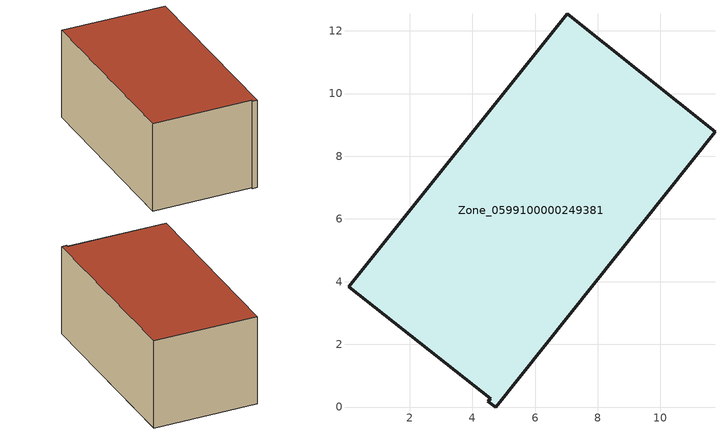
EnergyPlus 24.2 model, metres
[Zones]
Zone_0599100000249381
 floor ground (C_G): 4.5,0.19 4.59,0.27 0.05,3.84 7.03,12.54 11.74,8.78 4.74,0 z0.48
 wall outside (C_F): 11.74,8.78 7.03,12.54 0.05,3.84 4.59,0.27 4.5,0.19 4.74,0 11.74,8.78 z0.48:5.72
 roof outside (C_R): 4.59,0.27 4.5,0.19 4.74,0 11.74,8.78 7.03,12.54 0.05,3.84 z5.72
[BUILDING]
Pand.0599100000249381: North Axis=0; Terrain=City; Loads Convergence Tolerance Value=0.04; Temperature Convergence Tolerance Value=0.4; Solar Distribution=FullExterior; Maximum Number of Warmup Days=25; Minimum Number of Warmup Days=1
[Site:Location]
Rotterdam.The.Hague.AP_ZH_NLD Design_Conditions: Latitude=51.96; Longitude=4.45; Time Zone=1; Elevation=-4.5
[SITE:GROUNDTEMPERATURE:BUILDINGSURFACE]
18, 18, 18, 18, 18, 18, 18, 18, 18, 18, 18, 18
[MATERIAL] Thermal Absorptance=0.9; Solar Absorptance=0.7; Visible Absorptance=0.7
Name | Roughness | Thickness | Conductivity | Density | Specific Heat
G.TI.1975-1991 | MediumSmooth | 0.15 | 0.288461 | 540 | 1210
F.TI.1975-1991 | Rough | 0.3 | 0.230769 | 1920 | 840
R.TI.1975-1991 | MediumRough | 0.2 | 0.153846 | 1500 | 1000
[CONSTRUCTION]
C_G: G.TI.1975-1991
C_F: F.TI.1975-1991
C_R: R.TI.1975-1991
[ZONE]
Zone_0599100000249381: Type=1; Multiplier=1; Ceiling Height=Autocalculate; Volume=Autocalculate; Floor Area=autocalculate; Part of Total Floor Area=Yes
[ZONEINFILTRATION:DESIGNFLOWRATE]
Infil_Zone_0599100000249381: Zone or ZoneList or Space or SpaceList=Zone_0599100000249381; Schedule=AlwaysOn; Design Flow Rate Calculation Method=Flow/Area; Flow Rate per Floor Area=0.003; Constant Term Coefficient=1; Temperature Term Coefficient=0; Velocity Term Coefficient=0; Velocity Squared Term Coefficient=0
[HVACTEMPLATE:ZONE:IDEALLOADSAIRSYSTEM]
Zone_0599100000249381: Maximum Heating Supply Air Temperature=50; Minimum Cooling Supply Air Temperature=13; Maximum Heating Supply Air Humidity Ratio=0.0156; Minimum Cooling Supply Air Humidity Ratio=0.0077; Heating Limit=NoLimit; Cooling Limit=NoLimit; Dehumidification Control Type=ConstantSensibleHeatRatio; Cooling Sensible Heat Ratio=0.7; Dehumidification Setpoint=60; Humidification Control Type=None; Humidification Setpoint=30; Outdoor Air Method=None; Outdoor Air Flow Rate per Person=0.00944; Outdoor Air Flow Rate per Zone Floor Area=0; Outdoor Air Flow Rate per Zone=0; Demand Controlled Ventilation Type=None; Outdoor Air Economizer Type=NoEconomizer; Heat Recovery Type=None; Sensible Heat Recovery Effectiveness=0.7; Latent Heat Recovery Effectiveness=0.65
[ZONECONTROL:THERMOSTAT]
ThermostatControl_Zone_0599100000249381: Zone or ZoneList=Zone_0599100000249381; Control Type Schedule=DualSetpointControlType; Control 1=Thermostat_Zone_0599100000249381; Temperature Difference Between Cutout And Setpoint=0
[THERMOSTATSETPOINT:DUALSETPOINT]
Thermostat_Zone_0599100000249381: Heating Setpoint Temperature Schedule=HeatingSetpoint_Zone_0599100000249381; Cooling Setpoint Temperature Schedule=CoolingSetpoint_Zone_0599100000249381
[SCHEDULE:COMPACT]
HeatingSetpoint_Zone_0599100000249381: Through: 12/31, For: AllDays, Until: 24:00, 21
CoolingSetpoint_Zone_0599100000249381: Through: 12/31, For: AllDays, Until: 24:00, 24
DualSetpointControlType: Through: 12/31, For: AllDays, Until: 24:00, 4
AlwaysOn: Through: 12/31, For: AllDays, Until: 24:00, 1
